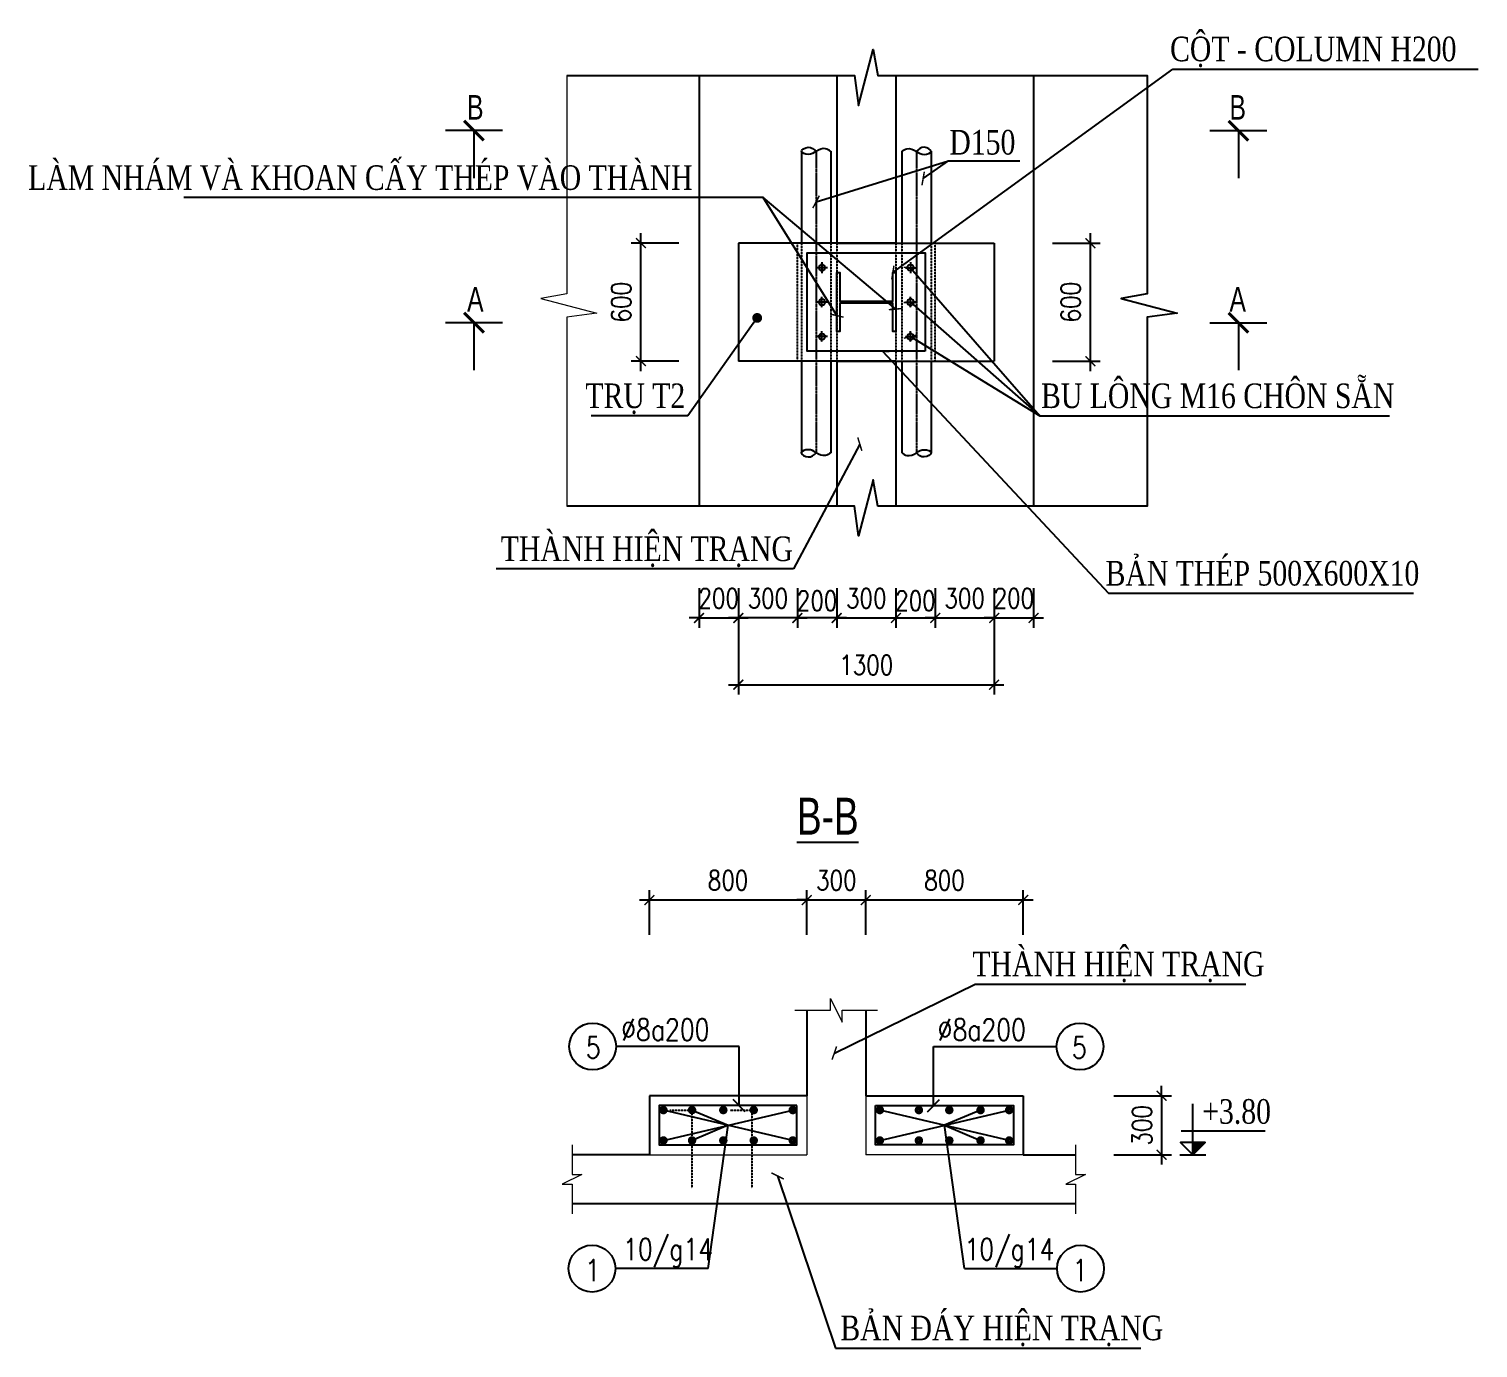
# Model space of a CAD drawing. Header units: millimetres. Extents: x -702765 to 835888, y -645289 to 262.
# Drawn here: x 548615 to 555980, y -460256 to -453551 of the extents above; entities that cross this region are included whole.
import ezdxf
from ezdxf.enums import TextEntityAlignment as Align

# ---------------------------------------------------------------- set-up
doc = ezdxf.new("R2010")
doc.units = ezdxf.units.MM
doc.header["$LTSCALE"] = 0.01
for name, pattern in [('CENTER', [2, 1.25, -0.25, 0.25, -0.25]), ('CENTER2', [1.125, 0.75, -0.125, 0.125, -0.125]), ('DASHED', [19.049999999999997, 12.7, -6.349999999999999]), ('HIDDEN', [9.524999999999999, 6.349999999999999, -3.174999999999999])]:
    doc.linetypes.add(name, pattern=pattern)
for name, color, linetype in [('CONGTRINH', 4, 'Continuous'), ('DIMS', 1, 'Continuous'), ('HATCH', 8, 'Continuous'), ('khuat', 6, 'DASHED'), ('KHUAT1', 2, 'HIDDEN'), ('tam', 8, 'CENTER'), ('TEXT', 2, 'Continuous'), ('THEP', 4, 'Continuous'), ('TIM', 1, 'CENTER2'), ('TUONG', 7, 'Continuous')]:
    doc.layers.add(name, color=color, linetype=linetype)
doc.layers.add('HACH', color=8, linetype='Continuous', lineweight=9)
doc.layers.add('TEXT250', color=2, linetype='Continuous', lineweight=25)
doc.styles.add('2-5', font='romans.shx', dxfattribs={"width": 0.75, "bigfont": 'vns.shx'})
doc.styles.add('ROMANS', font='romans', dxfattribs={"width": 0.7, "height": 1, "bigfont": 'vns'})
doc.styles.add('style3', font='VHAVAN.TTF', dxfattribs={"width": 0.75})
doc.styles.add('style4', font='vntimeh.shx', dxfattribs={"width": 0.75, "bigfont": 'romansvn.shx'})
doc.styles.add('text', font='romans.shx', dxfattribs={"width": 0.8, "bigfont": 'romansvn.shx'})
doc.styles.add('text1', font='vntimeh.shx', dxfattribs={"width": 0.8, "bigfont": 'romansvn.shx'})
doc.styles.add('VNTIMEHSHX', font='vntimeh.shx', dxfattribs={"width": 0.75})
doc.linetypes.add('ZIGZAG', pattern='A,0.0001,-0.2,[131,ltypeshp.shx,S=0.2,R=0,X=-0.2,Y=0],-0.4,[131,ltypeshp.shx,S=0.2,R=180,X=0.2,Y=0],-0.2', length=0.8001000000000001)
doc.dimstyles.new('1-100 HP', dxfattribs={"dimscale": 100, "dimtxt": 2.2, "dimasz": 1, "dimexe": 0.8, "dimexo": 0, "dimgap": 0.6, "dimtad": 1, "dimdec": 0, "dimdsep": 46, "dimtxsty": '2-5', "dimblk": 'ARCHTICK', "dimcen": 2.5, "dimdle": 0.8, "dimclrd": 1, "dimclre": 1, "dimclrt": 2, "dimadec": 0, "dimazin": 0, "dimtfac": 1, "dimtdec": 0, "dimtmove": 2, "dimatfit": 3, "dimldrblk": 'ARCHTICK', "dimfxl": 0, "dimtolj": 1, "dimtzin": 0, "dimarcsym": 0})
doc.dimstyles.new('1-50', dxfattribs={"dimscale": 50, "dimtxt": 2, "dimasz": 1, "dimexe": 1, "dimexo": 0, "dimgap": 1, "dimtad": 1, "dimdec": 0, "dimtxsty": 'text', "dimblk": 'ARCHTICK', "dimcen": 2.5, "dimdle": 1, "dimclrd": 1, "dimclre": 1, "dimclrt": 2, "dimadec": 0, "dimazin": 0, "dimtfac": 1, "dimtdec": 0, "dimtix": 1, "dimtmove": 2, "dimatfit": 3, "dimldrblk": 'ARCHTICK', "dimfxl": 0, "dimarcsym": 0})

# ---------------------------------------------------------------- blocks, each defined once
blk = doc.blocks.new('_ArchTick')
at = {"color": 0, "linetype": 'ByBlock', "const_width": 0.15}
blk.add_lwpolyline([(-0.5, -0.5), (0.5, 0.5)], dxfattribs=at)
blk = doc.blocks.new('*D433')
at = {"color": 1, "lineweight": -2}
for p, q in [((552720.9141377206, -456392.8388877851), (552720.9141377206, -456594.7927553091)), ((553020.9141377206, -456392.8388877851), (553020.9141377206, -456594.7927553091)), ((552720.9141377206, -456544.7927553091), (552670.9141377206, -456544.7927553091)), ((552720.9141377206, -456544.7927553091), (553020.9141377206, -456544.7927553091)), ((553020.9141377206, -456544.7927553091), (553070.9141377206, -456544.7927553091))]:
    blk.add_line(p, q, dxfattribs=at)
at = {"layer": 'Defpoints', "color": 0}
for p in [(552720.9141377206, -456392.8388877851), (553020.9141377206, -456392.8388877851), (553020.9141377206, -456544.7927553091)]:
    blk.add_point(p, dxfattribs=at)
at = {"color": 1, "lineweight": -2, "xscale": 50, "yscale": 50, "zscale": 50}
blk.add_blockref('_ArchTick', (552720.9141377206, -456544.7927553091), dxfattribs=at)
at = {"color": 1, "lineweight": -2, "xscale": 50, "yscale": 50, "zscale": 50, "rotation": 180}
blk.add_blockref('_ArchTick', (553020.9141377206, -456544.7927553091), dxfattribs=at)
at = {"color": 2, "insert": (552870.9141377206, -456444.7927553091), "char_height": 100, "attachment_point": 5, "style": 'text'}
blk.add_mtext('300', dxfattribs=at)
blk = doc.blocks.new('*D434')
at = {"color": 1, "lineweight": -2}
for p, q in [((553020.9141377206, -456392.8388877851), (553020.9141377206, -456594.7927553091)), ((553220.9141377207, -456392.8388877851), (553220.9141377207, -456594.7927553091)), ((552970.9141377206, -456544.7927553091), (553270.9141377207, -456544.7927553091))]:
    blk.add_line(p, q, dxfattribs=at)
at = {"layer": 'Defpoints', "color": 0}
for p in [(553020.9141377206, -456392.8388877851), (553220.9141377207, -456392.8388877851), (553220.9141377207, -456544.7927553091)]:
    blk.add_point(p, dxfattribs=at)
at = {"color": 1, "lineweight": -2, "xscale": 50, "yscale": 50, "zscale": 50, "rotation": 180}
blk.add_blockref('_ArchTick', (553020.9141377206, -456544.7927553091), dxfattribs=at)
at = {"color": 1, "lineweight": -2, "xscale": 50, "yscale": 50, "zscale": 50}
blk.add_blockref('_ArchTick', (553220.9141377207, -456544.7927553091), dxfattribs=at)
at = {"color": 2, "insert": (553120.9141377206, -456457.7770304201), "char_height": 100, "attachment_point": 5, "style": 'text'}
blk.add_mtext('200', dxfattribs=at)
blk = doc.blocks.new('*D435')
at = {"color": 1, "lineweight": -2}
for p, q in [((553220.9141377207, -456392.8388877851), (553220.9141377207, -456594.7927553091)), ((553520.9141377207, -456392.8388877851), (553520.9141377207, -456594.7927553091)), ((553220.9141377207, -456544.7927553091), (553170.9141377207, -456544.7927553091)), ((553220.9141377207, -456544.7927553091), (553520.9141377207, -456544.7927553091)), ((553520.9141377207, -456544.7927553091), (553570.9141377207, -456544.7927553091))]:
    blk.add_line(p, q, dxfattribs=at)
at = {"layer": 'Defpoints', "color": 0}
for p in [(553220.9141377207, -456392.8388877851), (553520.9141377207, -456392.8388877851), (553520.9141377207, -456544.7927553091)]:
    blk.add_point(p, dxfattribs=at)
at = {"color": 1, "lineweight": -2, "xscale": 50, "yscale": 50, "zscale": 50}
blk.add_blockref('_ArchTick', (553220.9141377207, -456544.7927553091), dxfattribs=at)
at = {"color": 1, "lineweight": -2, "xscale": 50, "yscale": 50, "zscale": 50, "rotation": 180}
blk.add_blockref('_ArchTick', (553520.9141377207, -456544.7927553091), dxfattribs=at)
at = {"color": 2, "insert": (553370.9141377207, -456444.7927553091), "char_height": 100, "attachment_point": 5, "style": 'text'}
blk.add_mtext('300', dxfattribs=at)
blk = doc.blocks.new('*D436')
at = {"color": 1, "lineweight": -2}
for p, q in [((552220.9141377206, -456392.8388877851), (552220.9141377206, -456933.9908602299)), ((553520.9141377207, -456392.8388877851), (553520.9141377207, -456933.9908602299)), ((552170.9141377206, -456883.9908602299), (553570.9141377207, -456883.9908602299))]:
    blk.add_line(p, q, dxfattribs=at)
at = {"layer": 'Defpoints', "color": 0}
for p in [(552220.9141377206, -456392.8388877851), (553520.9141377207, -456392.8388877851), (553520.9141377207, -456883.9908602299)]:
    blk.add_point(p, dxfattribs=at)
at = {"color": 1, "lineweight": -2, "xscale": 50, "yscale": 50, "zscale": 50, "rotation": 180}
blk.add_blockref('_ArchTick', (552220.9141377206, -456883.9908602299), dxfattribs=at)
at = {"color": 1, "lineweight": -2, "xscale": 50, "yscale": 50, "zscale": 50}
blk.add_blockref('_ArchTick', (553520.9141377207, -456883.9908602299), dxfattribs=at)
at = {"color": 2, "insert": (552870.9141377206, -456783.9908602299), "char_height": 100, "attachment_point": 5, "style": 'text'}
blk.add_mtext('1300', dxfattribs=at)
blk = doc.blocks.new('*D437')
at = {"color": 1, "lineweight": -2}
for p, q in [((554010.0155978121, -455289.6180074414), (554010.0155978121, -454589.6180074414)), ((553817.2262809251, -454639.6180074414), (554060.0155978121, -454639.6180074414)), ((553817.2262809251, -455239.6180074414), (554060.0155978121, -455239.6180074414))]:
    blk.add_line(p, q, dxfattribs=at)
at = {"layer": 'Defpoints', "color": 0}
for p in [(553817.2262809251, -454639.6180074414), (554010.0155978121, -454639.6180074414), (553817.2262809251, -455239.6180074414)]:
    blk.add_point(p, dxfattribs=at)
at = {"color": 1, "lineweight": -2, "xscale": 50, "yscale": 50, "zscale": 50}
for p, rotation in [((554010.0155978121, -454639.6180074414), 90), ((554010.0155978121, -455239.6180074414), 270)]:
    blk.add_blockref('_ArchTick', p, dxfattribs=dict(at, rotation=rotation))
at = {"color": 2, "insert": (553910.0155978122, -454939.6180074413), "char_height": 100, "attachment_point": 5, "rotation": 90, "style": 'text'}
blk.add_mtext('600', dxfattribs=at)
blk = doc.blocks.new('*D442')
at = {"color": 1, "lineweight": -2}
for p, q in [((551725.378599431, -455289.6180074414), (551725.378599431, -454589.6180074414)), ((551918.167916318, -454639.6180074414), (551675.378599431, -454639.6180074414)), ((551918.167916318, -455239.6180074414), (551675.378599431, -455239.6180074414))]:
    blk.add_line(p, q, dxfattribs=at)
at = {"layer": 'Defpoints', "color": 0}
for p in [(551725.378599431, -454639.6180074414), (551918.167916318, -454639.6180074414), (551918.167916318, -455239.6180074414)]:
    blk.add_point(p, dxfattribs=at)
at = {"color": 1, "lineweight": -2, "xscale": 50, "yscale": 50, "zscale": 50}
for p, rotation in [((551725.378599431, -454639.6180074414), 90), ((551725.378599431, -455239.6180074414), 270)]:
    blk.add_blockref('_ArchTick', p, dxfattribs=dict(at, rotation=rotation))
at = {"color": 2, "insert": (551625.3785994311, -454939.6180074413), "char_height": 100, "attachment_point": 5, "rotation": 90, "style": 'text'}
blk.add_mtext('600', dxfattribs=at)
blk = doc.blocks.new('*D443')
at = {"color": 1, "lineweight": -2}
for p, q in [((552520.9141377206, -456392.8388877851), (552520.9141377206, -456594.7927553091)), ((552720.9141377206, -456392.8388877851), (552720.9141377206, -456594.7927553091)), ((552770.9141377206, -456544.7927553091), (552470.9141377206, -456544.7927553091))]:
    blk.add_line(p, q, dxfattribs=at)
at = {"layer": 'Defpoints', "color": 0}
for p in [(552520.9141377206, -456392.8388877851), (552720.9141377206, -456392.8388877851), (552520.9141377206, -456544.7927553091)]:
    blk.add_point(p, dxfattribs=at)
at = {"color": 1, "lineweight": -2, "xscale": 50, "yscale": 50, "zscale": 50, "rotation": 180}
blk.add_blockref('_ArchTick', (552520.9141377206, -456544.7927553091), dxfattribs=at)
at = {"color": 1, "lineweight": -2, "xscale": 50, "yscale": 50, "zscale": 50}
blk.add_blockref('_ArchTick', (552720.9141377206, -456544.7927553091), dxfattribs=at)
at = {"color": 2, "insert": (552620.9141377206, -456457.7770304201), "char_height": 100, "attachment_point": 5, "style": 'text'}
blk.add_mtext('200', dxfattribs=at)
blk = doc.blocks.new('*D444')
at = {"color": 1, "lineweight": -2}
for p, q in [((552220.9141377206, -456392.8388877851), (552220.9141377206, -456594.7927553091)), ((552520.9141377206, -456392.8388877851), (552520.9141377206, -456594.7927553091)), ((552220.9141377206, -456544.7927553091), (552170.9141377206, -456544.7927553091)), ((552520.9141377206, -456544.7927553091), (552220.9141377206, -456544.7927553091)), ((552520.9141377206, -456544.7927553091), (552570.9141377206, -456544.7927553091))]:
    blk.add_line(p, q, dxfattribs=at)
at = {"layer": 'Defpoints', "color": 0}
for p in [(552220.9141377206, -456392.8388877851), (552520.9141377206, -456392.8388877851), (552220.9141377206, -456544.7927553091)]:
    blk.add_point(p, dxfattribs=at)
at = {"color": 1, "lineweight": -2, "xscale": 50, "yscale": 50, "zscale": 50}
blk.add_blockref('_ArchTick', (552220.9141377206, -456544.7927553091), dxfattribs=at)
at = {"color": 1, "lineweight": -2, "xscale": 50, "yscale": 50, "zscale": 50, "rotation": 180}
blk.add_blockref('_ArchTick', (552520.9141377206, -456544.7927553091), dxfattribs=at)
at = {"color": 2, "insert": (552370.9141377206, -456444.7927553091), "char_height": 100, "attachment_point": 5, "style": 'text'}
blk.add_mtext('300', dxfattribs=at)
blk = doc.blocks.new('*D420')
at = {"color": 1, "lineweight": -2}
for p, q in [((552020.9141377206, -456392.8388877851), (552020.9141377206, -456594.7927553091)), ((552220.9141377206, -456392.8388877851), (552220.9141377206, -456594.7927553091)), ((552020.9141377206, -456544.7927553091), (551970.9141377206, -456544.7927553091)), ((552020.9141377206, -456544.7927553091), (552220.9141377206, -456544.7927553091)), ((552220.9141377206, -456544.7927553091), (552270.9141377206, -456544.7927553091))]:
    blk.add_line(p, q, dxfattribs=at)
at = {"layer": 'Defpoints', "color": 0}
for p in [(552020.9141377206, -456392.8388877851), (552220.9141377206, -456392.8388877851), (552220.9141377206, -456544.7927553091)]:
    blk.add_point(p, dxfattribs=at)
at = {"color": 1, "lineweight": -2, "xscale": 50, "yscale": 50, "zscale": 50}
blk.add_blockref('_ArchTick', (552020.9141377206, -456544.7927553091), dxfattribs=at)
at = {"color": 1, "lineweight": -2, "xscale": 50, "yscale": 50, "zscale": 50, "rotation": 180}
blk.add_blockref('_ArchTick', (552220.9141377206, -456544.7927553091), dxfattribs=at)
at = {"color": 2, "insert": (552120.9141377206, -456444.7927553091), "char_height": 100, "attachment_point": 5, "style": 'text'}
blk.add_mtext('200', dxfattribs=at)
blk = doc.blocks.new('*D421')
at = {"color": 1, "lineweight": -2}
for p, q in [((553520.9141377207, -456392.8388877851), (553520.9141377207, -456594.7927553091)), ((553720.9141377207, -456392.8388877851), (553720.9141377207, -456594.7927553091)), ((553520.9141377207, -456544.7927553091), (553470.9141377207, -456544.7927553091)), ((553520.9141377207, -456544.7927553091), (553720.9141377207, -456544.7927553091)), ((553720.9141377207, -456544.7927553091), (553770.9141377207, -456544.7927553091))]:
    blk.add_line(p, q, dxfattribs=at)
at = {"layer": 'Defpoints', "color": 0}
for p in [(553520.9141377207, -456392.8388877851), (553720.9141377207, -456392.8388877851), (553720.9141377207, -456544.7927553091)]:
    blk.add_point(p, dxfattribs=at)
at = {"color": 1, "lineweight": -2, "xscale": 50, "yscale": 50, "zscale": 50}
blk.add_blockref('_ArchTick', (553520.9141377207, -456544.7927553091), dxfattribs=at)
at = {"color": 1, "lineweight": -2, "xscale": 50, "yscale": 50, "zscale": 50, "rotation": 180}
blk.add_blockref('_ArchTick', (553720.9141377207, -456544.7927553091), dxfattribs=at)
at = {"color": 2, "insert": (553620.9141377207, -456444.7927553091), "char_height": 100, "attachment_point": 5, "style": 'text'}
blk.add_mtext('200', dxfattribs=at)
blk = doc.blocks.new('*D406')
at = {"color": 1, "lineweight": -2}
for p, q in [((551768.6512305734, -458155.3474411883), (551768.6512305734, -457928.5125556925)), ((552568.6512305737, -458155.3474411883), (552568.6512305737, -457928.5125556925)), ((551718.6512305734, -457978.5125556925), (552618.6512305737, -457978.5125556925))]:
    blk.add_line(p, q, dxfattribs=at)
at = {"layer": 'Defpoints', "color": 0}
for p in [(552568.6512305737, -457978.5125556925), (551768.6512305734, -458155.3474411883), (552568.6512305737, -458155.3474411883)]:
    blk.add_point(p, dxfattribs=at)
at = {"color": 1, "lineweight": -2, "xscale": 50, "yscale": 50, "zscale": 50, "rotation": 180}
blk.add_blockref('_ArchTick', (551768.6512305734, -457978.5125556925), dxfattribs=at)
at = {"color": 1, "lineweight": -2, "xscale": 50, "yscale": 50, "zscale": 50}
blk.add_blockref('_ArchTick', (552568.6512305737, -457978.5125556925), dxfattribs=at)
at = {"color": 2, "insert": (552168.6512305735, -457878.5125556925), "char_height": 100, "attachment_point": 5, "style": 'text'}
blk.add_mtext('800', dxfattribs=at)
blk = doc.blocks.new('*D407')
at = {"color": 1, "lineweight": -2}
for p, q in [((552568.6512305737, -458155.3474411883), (552568.6512305737, -457928.5125556925)), ((552868.6512305732, -458155.3474411883), (552868.6512305732, -457928.5125556925)), ((552568.6512305737, -457978.5125556925), (552518.6512305737, -457978.5125556925)), ((552568.6512305737, -457978.5125556925), (552868.6512305732, -457978.5125556925)), ((552868.6512305732, -457978.5125556925), (552918.6512305732, -457978.5125556925))]:
    blk.add_line(p, q, dxfattribs=at)
at = {"layer": 'Defpoints', "color": 0}
for p in [(552868.6512305732, -457978.5125556925), (552568.6512305737, -458155.3474411883), (552868.6512305732, -458155.3474411883)]:
    blk.add_point(p, dxfattribs=at)
at = {"color": 1, "lineweight": -2, "xscale": 50, "yscale": 50, "zscale": 50}
blk.add_blockref('_ArchTick', (552568.6512305737, -457978.5125556925), dxfattribs=at)
at = {"color": 1, "lineweight": -2, "xscale": 50, "yscale": 50, "zscale": 50, "rotation": 180}
blk.add_blockref('_ArchTick', (552868.6512305732, -457978.5125556925), dxfattribs=at)
at = {"color": 2, "insert": (552718.6512305734, -457878.5125556925), "char_height": 100, "attachment_point": 5, "style": 'text'}
blk.add_mtext('300', dxfattribs=at)
blk = doc.blocks.new('*D408')
at = {"color": 1, "lineweight": -2}
for p, q in [((552868.6512305732, -458155.3474411883), (552868.6512305732, -457928.5125556925)), ((553668.6512305733, -458155.3474411883), (553668.6512305733, -457928.5125556925)), ((552818.6512305732, -457978.5125556925), (553718.6512305733, -457978.5125556925))]:
    blk.add_line(p, q, dxfattribs=at)
at = {"layer": 'Defpoints', "color": 0}
for p in [(553668.6512305733, -457978.5125556925), (552868.6512305732, -458155.3474411883), (553668.6512305733, -458155.3474411883)]:
    blk.add_point(p, dxfattribs=at)
at = {"color": 1, "lineweight": -2, "xscale": 50, "yscale": 50, "zscale": 50, "rotation": 180}
blk.add_blockref('_ArchTick', (552868.6512305732, -457978.5125556925), dxfattribs=at)
at = {"color": 1, "lineweight": -2, "xscale": 50, "yscale": 50, "zscale": 50}
blk.add_blockref('_ArchTick', (553668.6512305733, -457978.5125556925), dxfattribs=at)
at = {"color": 2, "insert": (553268.6512305732, -457878.5125556925), "char_height": 100, "attachment_point": 5, "style": 'text'}
blk.add_mtext('800', dxfattribs=at)
blk = doc.blocks.new('*D409')
at = {"color": 1, "lineweight": -2}
for p, q in [((554372.3132818297, -458973.6173633174), (554372.3132818297, -458923.6173633174)), ((554128.6757998264, -458973.6173633174), (554422.3132818297, -458973.6173633174)), ((554372.3132818297, -458973.6173633174), (554372.3132818297, -459273.6173633174)), ((554128.6757998264, -459273.6173633174), (554422.3132818297, -459273.6173633174)), ((554372.3132818297, -459273.6173633174), (554372.3132818297, -459323.6173633174))]:
    blk.add_line(p, q, dxfattribs=at)
at = {"layer": 'Defpoints', "color": 0}
for p in [(554128.6757998264, -458973.6173633174), (554128.6757998264, -459273.6173633174), (554372.3132818297, -459273.6173633174)]:
    blk.add_point(p, dxfattribs=at)
at = {"color": 1, "lineweight": -2, "xscale": 50, "yscale": 50, "zscale": 50}
for p, rotation in [((554372.3132818297, -458973.6173633174), 270), ((554372.3132818297, -459273.6173633174), 90)]:
    blk.add_blockref('_ArchTick', p, dxfattribs=dict(at, rotation=rotation))
at = {"color": 2, "insert": (554272.3132818298, -459123.6173633173), "char_height": 100, "attachment_point": 5, "rotation": 90, "style": 'text'}
blk.add_mtext('300', dxfattribs=at)
blk = doc.blocks.new('bulong')
at = {"layer": 'khuat'}
for p, q in [((553911.033154804, -433174.4639139963), (553856.1188819485, -433174.4639139963)), ((553883.5760183763, -433201.921050424), (553883.5760183763, -433147.0067775685))]:
    blk.add_line(p, q, dxfattribs=at)
at = {"layer": 'TUONG'}
blk.add_circle((553883.5760183763, -433174.4639139963), 16, dxfattribs=at)
blk = doc.blocks.new('rtew')
for p, q in [((554299.3054063161, -449477.9951073368), (554299.3054063161, -450587.5431773838)), ((554299.3054063161, -450587.5431773838), (554166.4403555709, -450610.5742110674)), ((554166.4403555709, -450610.5742110674), (554451.5128308692, -450685.8347428691)), ((554451.5128308692, -450685.8347428691), (554299.3054063161, -450705.4791519371)), ((554299.3054063161, -450705.4791519371), (554299.3054063161, -451666.0337820788))]:
    blk.add_line(p, q)
blk = doc.blocks.new('DOT')
at = {"color": 0, "linetype": 'ByBlock'}
blk.add_line((-0.5, 0), (-1, 0), dxfattribs=at)
at = {"color": 0, "linetype": 'ByBlock', "const_width": 0.5}
blk.add_lwpolyline([(-0.25, 0, 1), (0.25, 0, 1)], format="xyb", close=True, dxfattribs=at)
blk = doc.blocks.new('CAODO')
at = {"layer": 'HATCH'}
for p, q in [((0, -1.164153e-10), (0.0025501328636892, 296.238486800401)), ((-68.90802031557541, 138.9170009860536), (420.5257068889913, 138.9170009862282)), ((-76.97321440849917, -1.164153e-10), (75.94197245535906, -2.328306e-10))]:
    blk.add_line(p, q, dxfattribs=at)
blk.add_lwpolyline([(0, 0), (71.61478935164632, 71.61478935461491), (-71.61478935577907, 71.61478935461491)], close=True, dxfattribs=at)
blk.add_solid([(0, 71.61478935449848), (0, -1.164153e-10), (71.61478935257765, 71.61478935449848)], dxfattribs=at)

msp = doc.modelspace()

# ---------------------------------------------------------------- linework, layer by layer
for p, q in [((552020.9141377206, -453787.9374506412), (552020.9141377206, -455975.9761253832)), ((552720.9141377207, -453787.9374506412), (552720.9141377207, -454639.6180074414)), ((553020.9141377207, -453787.9374506412), (553020.9141377207, -454639.6180074414)), ((553720.9141377207, -453787.9374506412), (553720.9141377207, -455975.9761253832)), ((551021.5705115643, -454067.8265852919), (550732.8731773082, -454067.8265852919)), ((554617.8832604891, -454067.8265852919), (554906.5805947451, -454067.8265852919)), ((552540.9141377206, -454172.9775495816), (552540.9141377206, -454639.6180074414)), ((552690.9141377206, -454172.9775495816), (552690.9141377206, -454639.6180074414)), ((553050.9141377207, -454172.9775495816), (553050.9141377207, -454639.6180074414)), ((553200.9141377207, -454172.9775495816), (553200.9141377207, -454639.6180074414)), ((552220.9141377206, -454639.6180074414), (552220.9141377206, -455239.6180074414)), ((553020.9141377206, -454639.6180074414), (552220.9141377206, -454639.6180074414)), ((552720.9141377207, -454639.6180074414), (553520.9141377207, -454639.6180074414)), ((553520.9141377207, -454639.6180074414), (553520.9141377207, -455239.6180074414)), ((551021.5705115643, -455043.963787096), (550732.8731773082, -455043.963787096)), ((554617.8832604891, -455043.963787096), (554906.5805947451, -455043.963787096)), ((553020.9141377206, -455239.6180074414), (552220.9141377206, -455239.6180074414)), ((552540.9141377206, -455239.6180074414), (552540.9141377206, -455705.7629694989)), ((552690.9141377206, -455239.6180074414), (552690.9141377206, -455705.7629694989)), ((552720.9141377207, -455239.6180074414), (552720.9141377206, -455975.9761253832)), ((552720.9141377207, -455239.6180074414), (553520.9141377207, -455239.6180074414)), ((553020.9141377207, -455239.6180074414), (553020.9141377206, -455975.9761253832)), ((553050.9141377207, -455239.6180074414), (553050.9141377206, -455705.7629694989)), ((553200.9141377207, -455239.6180074414), (553200.9141377206, -455705.7629694989)), ((552568.6512305733, -458539.0759559028), (552568.6512305732, -458973.6173633174)), ((552868.6512305732, -458539.0759559029), (552868.6512305731, -458973.6173633174)), ((551768.6512305734, -458973.6173633174), (551768.6512305734, -459273.6173633174)), ((553668.6512305733, -458973.6173633174), (553668.6512305733, -459273.6173633174)), ((551768.6512305734, -459273.6173633174), (551375.8514118133, -459273.6173633174))]:
    msp.add_line(p, q)
at = {"color": 8}
msp.add_lwpolyline([(551348.957759935, -453787.9374506412), (552811.8855933655, -453787.9374506412), (552831.5300024335, -453940.1448751943), (552906.7905342352, -453655.072399896), (552929.8215679188, -453787.9374506412), (554299.3054063161, -453787.9374506412), (554299.3054063161, -454897.4855206882), (554166.4403555709, -454920.5165543718), (554451.5128308692, -454995.7770861735), (554299.3054063161, -455015.4214952415), (554299.3054063161, -455975.9761253832), (552929.8215679188, -455975.9761253832), (552906.7905342352, -455843.111074638), (552831.5300024335, -456128.1835499363), (552811.8855933655, -455975.9761253832), (551348.957759935, -455975.9761253832)], dxfattribs=at)
for points in [[(552690.8901973856, -454174.1342867442), (552664.4524965696, -454159.5994899576), (552615.9141377206, -454173.7300859748), (552576.2423385854, -454189.3394652954), (552540.9380780556, -454173.549345793), (552575.8347565507, -454152.4257478401), (552615.9141377206, -454172.9775495817)], [(553050.9380780556, -454174.1342867442), (553077.3757788716, -454159.5994899576), (553125.9141377206, -454173.7300859748), (553165.5859368559, -454189.3394652954), (553200.8901973857, -454173.549345793), (553165.9935188906, -454152.4257478401), (553125.9141377206, -454172.9775495817)], [(552690.9330969848, -455704.9005161257), (552664.4802691166, -455719.4436293931), (552615.9141377206, -455705.3049481696), (552576.2196392827, -455689.6866375165), (552540.8951784566, -455705.4857917668), (552575.8118240387, -455726.6214761628), (552615.9141377206, -455706.0579151469)], [(553050.8951784566, -455704.9005161257), (553077.3480063247, -455719.4436293931), (553125.9141377206, -455705.3049481696), (553165.6086361586, -455689.6866375165), (553200.9330969848, -455705.4857917668), (553166.0164514025, -455726.6214761628), (553125.9141377206, -455706.0579151469)]]:
    msp.add_spline(points, degree=3)
at = {"layer": 'CONGTRINH', "const_width": 20.9664}
for points in [[(551829.0020288017, -459046.3854135767, 1), (551851.0436288016, -459046.3854135767, 1)], [(551996.564310002, -459046.3854135767, -1), (551974.5227100021, -459046.3854135767, -1)], [(552155.360925191, -459046.3854135767, -1), (552133.3193251911, -459046.3854135767, -1)], [(552309.980308261, -459046.3854135767, -1), (552287.9387082611, -459046.3854135767, -1)], [(552508.3004323451, -459046.3854135767, -1), (552486.2588323453, -459046.3854135767, -1)], [(552929.0020288015, -459046.3854135767, 1), (552951.0436288014, -459046.3854135767, 1)], [(553127.3221528856, -459046.3854135767, 1), (553149.3637528855, -459046.3854135767, 1)], [(553281.9415359556, -459046.3854135767, 1), (553303.9831359555, -459046.3854135767, 1)], [(553440.7381511446, -459046.3854135767, 1), (553462.7797511445, -459046.3854135767, 1)], [(553608.3004323449, -459046.3854135767, -1), (553586.258832345, -459046.3854135767, -1)], [(551829.0020288017, -459200.849313058, -1), (551851.0436288016, -459200.849313058, -1)], [(551996.564310002, -459200.849313058, 1), (551974.5227100021, -459200.849313058, 1)], [(552155.360925191, -459200.849313058, 1), (552133.3193251911, -459200.849313058, 1)], [(552309.980308261, -459200.849313058, 1), (552287.9387082611, -459200.849313058, 1)], [(552508.3004323451, -459200.849313058, 1), (552486.2588323453, -459200.849313058, 1)], [(552929.0020288015, -459200.849313058, -1), (552951.0436288014, -459200.849313058, -1)], [(553127.3221528856, -459200.849313058, -1), (553149.3637528855, -459200.849313058, -1)], [(553281.9415359556, -459200.849313058, -1), (553303.9831359555, -459200.849313058, -1)], [(553440.7381511446, -459200.849313058, -1), (553462.7797511445, -459200.849313058, -1)], [(553608.3004323449, -459200.849313058, 1), (553586.258832345, -459200.849313058, 1)]]:
    msp.add_lwpolyline(points, format="xyb", close=True, dxfattribs=at)
at = {"layer": 'DIMS'}
for p, q in [((552225.1156904318, -458723.2064938776), (551599.3093445983, -458723.2064938776)), ((552225.1156904318, -459023.6173633173), (552225.1156904318, -458723.2064938776)), ((553212.186770715, -458723.2064938776), (553837.9931165485, -458723.2064938776)), ((553212.186770715, -459023.6173633173), (553212.186770715, -458723.2064938776)), ((551840.0228288017, -459200.8493130581), (552497.2796323452, -459046.3854135767)), ((552497.2796323452, -459200.8493130581), (551840.0228288017, -459046.3854135767)), ((551985.5435100021, -459046.3854135767), (552168.6512305734, -459123.6173633174)), ((552255.8158780254, -459054.8530693996), (552194.4155028382, -458992.3816572351)), ((553597.279632345, -459200.8493130581), (552940.0228288014, -459046.3854135767)), ((552940.0228288014, -459200.8493130581), (553597.279632345, -459046.3854135767)), ((553181.4865831215, -459054.8530693996), (553242.8869583086, -458992.3816572351)), ((553451.7589511445, -459046.3854135767), (553268.6512305732, -459123.6173633174)), ((552168.6512305734, -459123.6173633174), (551985.5435100021, -459200.849313058)), ((552067.0743969778, -459852.1437350131), (552168.6512305734, -459123.6173633174)), ((553370.2280641688, -459852.1437350131), (553268.6512305732, -459123.6173633174)), ((553268.6512305732, -459123.6173633174), (553451.7589511445, -459200.849313058)), ((552067.0743969778, -459852.1437350131), (551596.2215921618, -459852.1437350131)), ((553370.2280641688, -459852.1437350131), (553841.0808689848, -459852.1437350131))]:
    msp.add_line(p, q, dxfattribs=at)
for centre in [(551480.2388702794, -458723.2064938776), (553957.0635908674, -458723.2064938776), (551477.1511178429, -459852.1437350131), (553960.1513433037, -459852.1437350131)]:
    msp.add_circle(centre, 119.0704743189039, dxfattribs=at)
at = {"layer": 'HACH', "color": 1, "linetype": 'ZIGZAG', "ltscale": 30}
for p, q in [((552568.6512305732, -458973.6173633174), (552568.6512305732, -459273.6173633174)), ((552868.6512305732, -458973.6173633173), (552868.6512305732, -459273.6173633174)), ((551768.6512305734, -459273.6173633174), (552568.6512305735, -459273.6173633174)), ((553668.6512305733, -459273.6173633174), (552868.6512305732, -459273.6173633174))]:
    msp.add_line(p, q, dxfattribs=at)
at = {"layer": 'HACH', "ltscale": 50}
for points in [[(552508.6512305733, -458539.0759559028), (552688.6512305733, -458539.0759559028), (552688.6512305733, -458479.0759559028), (552748.6512305733, -458599.0759559028), (552748.6512305733, -458539.0759559028), (552928.6512305732, -458539.0759559029)], [(551375.8514118133, -459223.6173633173), (551375.8514118133, -459373.6173633173), (551425.8514118133, -459373.6173633173), (551325.8514118133, -459423.6173633173), (551375.8514118133, -459423.6173633173), (551375.8514118133, -459573.6173633173)], [(553934.5924135234, -459223.6173633174), (553934.5924135234, -459373.6173633174), (553984.5924135234, -459373.6173633174), (553884.5924135234, -459423.6173633174), (553934.5924135234, -459423.6173633174), (553934.5924135234, -459573.6173633174)]]:
    msp.add_lwpolyline(points, dxfattribs=at)
at = {"layer": 'khuat', "color": 4, "ltscale": 10}
for points in [[(551872.7658721252, -459046.7846379729), (551984.115021086, -459046.7846379729), (551984.115021086, -459443.3145644015)], [(552178.5708188737, -459046.7846379729), (552289.9199678345, -459046.7846379729), (552289.9199678345, -459443.3145644015)]]:
    msp.add_lwpolyline(points, dxfattribs=at)
at = {"layer": 'KHUAT1', "color": 8, "ltscale": 20}
for p, q in [((552520.9141377206, -455239.6180074414), (552520.9141377206, -454639.6180074414)), ((552540.9141377206, -454639.6180074414), (552540.9141377206, -455239.6180074414)), ((552690.9141377206, -454639.6180074414), (552690.9141377206, -455239.6180074414)), ((552720.9141377206, -454639.6180074414), (552720.9141377206, -455239.6180074414)), ((553020.9141377207, -454639.6180074414), (553020.9141377207, -455239.6180074414)), ((553050.9141377207, -454639.6180074414), (553050.9141377207, -455239.6180074414)), ((553200.9141377207, -454639.6180074414), (553200.9141377207, -455239.6180074414)), ((553220.9141377207, -455239.6180074414), (553220.9141377207, -454639.6180074414))]:
    msp.add_line(p, q, dxfattribs=at)
at = {"layer": 'THEP', "color": 4}
msp.add_lwpolyline([(552720.9141377207, -455089.6180074414), (552720.9141377207, -454789.6180074414), (552735.9141377207, -454789.6180074414), (552735.9141377207, -454934.6180074414), (553005.9141377207, -454934.6180074414), (553005.9141377207, -454789.6180074414), (553020.9141377207, -454789.6180074414), (553020.9141377207, -455089.6180074414), (553005.9141377207, -455089.6180074414), (553005.9141377207, -454944.6180074414), (552735.9141377207, -454944.6180074414), (552735.9141377207, -455089.6180074414)], close=True, dxfattribs=at)
at = {"layer": 'THEP'}
for points in [[(552518.6512305734, -459023.6173633173), (551818.6512305733, -459023.6173633173), (551818.6512305733, -459223.6173633174), (552518.6512305734, -459223.6173633174)], [(552918.6512305732, -459023.6173633173), (553618.6512305733, -459023.6173633173), (553618.6512305733, -459223.6173633174), (552918.6512305732, -459223.6173633174)]]:
    msp.add_lwpolyline(points, close=True, dxfattribs=at)
at = {"layer": 'TIM', "ltscale": 500}
for p, q in [((552615.9141377206, -454172.9775495816), (552615.9141377206, -455705.7629694989)), ((553125.9141377207, -454172.9775495816), (553125.9141377206, -455705.7629694989))]:
    msp.add_line(p, q, dxfattribs=at)
at = {"layer": 'TUONG'}
for p, q in [((552568.6512305737, -458973.6173633174), (551768.6512305734, -458973.6173633174)), ((552868.6512305731, -458973.6173633174), (553668.6512305733, -458973.6173633174)), ((553668.6512305733, -459273.6173633174), (553934.5924135234, -459273.6173633174)), ((553934.5924135234, -459523.6173633174), (551375.8514118133, -459523.6173633173))]:
    msp.add_line(p, q, dxfattribs=at)
msp.add_lwpolyline([(553170.914137721, -455189.6180074414), (552570.914137721, -455189.6180074414), (552570.914137721, -454689.6180074414), (553170.914137721, -454689.6180074414)], close=True, dxfattribs=at)

# ---------------------------------------------------------------- block references
at = {"layer": 'HACH', "color": 8}
msp.add_blockref('rtew', (-2950.347646381124, -4309.942343304399), dxfattribs=at)
at = {"layer": 'khuat', "xscale": -1, "rotation": 180}
msp.add_blockref('bulong', (-1237.661880655331, -887939.0819214378), dxfattribs=at)
at = {"layer": 'khuat', "rotation": 180}
msp.add_blockref('bulong', (1106979.490156097, -887939.0819214378), dxfattribs=at)
at = {"layer": 'khuat'}
for p in [(-1237.661880655331, -21765.1540934451), (-1237.661880655331, -21940.1540934451)]:
    msp.add_blockref('bulong', p, dxfattribs=at)
at = {"layer": 'khuat', "xscale": -1}
for p in [(1106979.490156097, -21765.1540934451), (1106979.490156097, -21940.1540934451)]:
    msp.add_blockref('bulong', p, dxfattribs=at)
at = {"layer": 'tam', "linetype": 'Continuous', "xscale": 0.8727272639646041, "yscale": 0.872727263966226, "zscale": 0.872727263964604, "rotation": 0.0009864467666230782}
msp.add_blockref('CAODO', (554531.0495747288, -459273.6162067545), dxfattribs=at)

# ---------------------------------------------------------------- texts
at = {"color": 4, "style": 'style3', "width": 0.75}
msp.add_text('%%Ub-b', height=187.5, dxfattribs=at).set_placement((552518.6951445387, -457552.4646812602), align=Align.MIDDLE_LEFT)
at = {"layer": 'TEXT'}
for s, style, width, p in [('cét - column h200', 'VNTIMEHSHX', 0.8, (554414.9145142541, -453652.5831956087)), ('b', 'style3', 0.75, (550842.087561379, -453949.2282078378)), ('b', 'style3', 0.75, (554717.0090678172, -453949.2282078378)), ('D150', 'style4', 0.8, (553293.2147589718, -454126.9409016542)), ('lµm nh¸m vµ khoan cÊy thÐp vµo thµnh', 'VNTIMEHSHX', 0.8, (548611.054763472, -454306.5393924959)), ('a', 'style3', 0.75, (550842.087561379, -454925.3654096419)), ('a', 'style3', 0.75, (554717.0090678172, -454925.3654096419)), ('trô t2', 'VNTIMEHSHX', 0.8, (551443.2270618684, -455415.5770098465)), ('bu l«ng m16 ch«n s½n', 'VNTIMEHSHX', 0.8, (553759.1424317751, -455415.5770098465)), ('thµnh hiÖn tr¹ng', 'VNTIMEHSHX', 0.8, (551013.2821131385, -456193.1107709798)), ('b¶n thÐp 500x600x10', 'VNTIMEHSHX', 0.8, (554087.4686802311, -456317.5582561778)), ('thµnh hiÖn tr¹ng', 'VNTIMEHSHX', 0.8, (553410.08138988, -458303.7130294224)), ('b¶n ®¸y hiÖn tr¹ng', 'VNTIMEHSHX', 0.8, (552739.3507114484, -460153.6658530608))]:
    msp.add_text(s, height=125, dxfattribs=dict(at, style=style, width=width)).set_placement(p, align=Align.MIDDLE_LEFT)
at = {"layer": 'TEXT', "style": 'text1', "width": 0.8}
msp.add_text('+3.80', height=125, rotation=359.9990135546649, dxfattribs=at).set_placement((554578.3766907202, -459115.8197408749))
at = {"layer": 'TEXT250', "style": 'ROMANS', "width": 0.8}
for s, p in [('%%C8a200', (551625.4239651732, -458692.5646054701)), ('%%C8a200', (553233.592781688, -458692.5646054701)), ('10/g14', (551635.359003478, -459808.4682902323)), ('10/g14', (553370.3244100496, -459808.4682902323))]:
    msp.add_text(s, height=110, dxfattribs=at).set_placement(p)
for s, p in [('5', (551483.1144237211, -458783.3303830596)), ('5', (553954.1880374257, -458783.3303830596)), ('1', (551480.0266712846, -459915.2038550067)), ('1', (553957.275789862, -459915.2038550067))]:
    msp.add_text(s, height=110, dxfattribs=at).set_placement(p, align=Align.CENTER)

# ---------------------------------------------------------------- dimensions: what is measured, and where the dimension line sits
for base, p1, p2, angle, picture, middle in [((551725.378599431, -454639.6180074414), (551918.167916318, -455239.6180074414), (551918.167916318, -454639.6180074414), 90, '*D442', (551625.3785994311, -454939.6180074413)), ((554010.0155978121, -454639.6180074414), (553817.2262809251, -455239.6180074414), (553817.2262809251, -454639.6180074414), 90, '*D437', (553910.0155978122, -454939.6180074413)), ((552220.9141377206, -456544.7927553091), (552520.9141377206, -456392.8388877851), (552220.9141377206, -456392.8388877851), 180, '*D444', (552370.9141377206, -456444.7927553091)), ((554372.3132818297, -459273.6173633174), (554128.6757998264, -458973.6173633174), (554128.6757998264, -459273.6173633174), 90, '*D409', (554272.3132818298, -459123.6173633173))]:
    dim = msp.add_linear_dim(base=base, p1=p1, p2=p2, angle=angle, dimstyle='1-50')
    dim.commit()
    dim.dimension.update_dxf_attribs({"geometry": picture, "text_midpoint": middle})
for base, p1, p2, picture, middle in [((552220.9141377206, -456544.7927553091), (552020.9141377206, -456392.8388877851), (552220.9141377206, -456392.8388877851), '*D420', (552120.9141377206, -456444.7927553091)), ((553520.9141377207, -456883.9908602299), (552220.9141377206, -456392.8388877851), (553520.9141377207, -456392.8388877851), '*D436', (552870.9141377206, -456783.9908602299)), ((553020.9141377206, -456544.7927553091), (552720.9141377206, -456392.8388877851), (553020.9141377206, -456392.8388877851), '*D433', (552870.9141377206, -456444.7927553091)), ((553520.9141377207, -456544.7927553091), (553220.9141377207, -456392.8388877851), (553520.9141377207, -456392.8388877851), '*D435', (553370.9141377207, -456444.7927553091)), ((553720.9141377207, -456544.7927553091), (553520.9141377207, -456392.8388877851), (553720.9141377207, -456392.8388877851), '*D421', (553620.9141377207, -456444.7927553091)), ((552568.6512305737, -457978.5125556925), (551768.6512305734, -458155.3474411883), (552568.6512305737, -458155.3474411883), '*D406', (552168.6512305735, -457878.5125556925)), ((552868.6512305732, -457978.5125556925), (552568.6512305737, -458155.3474411883), (552868.6512305732, -458155.3474411883), '*D407', (552718.6512305734, -457878.5125556925)), ((553668.6512305733, -457978.5125556925), (552868.6512305732, -458155.3474411883), (553668.6512305733, -458155.3474411883), '*D408', (553268.6512305732, -457878.5125556925))]:
    dim = msp.add_linear_dim(base=base, p1=p1, p2=p2, dimstyle='1-50')
    dim.commit()
    dim.dimension.update_dxf_attribs({"geometry": picture, "text_midpoint": middle})
dim = msp.add_linear_dim(base=(552520.9141377206, -456544.7927553091), p1=(552720.9141377206, -456392.8388877851), p2=(552520.9141377206, -456392.8388877851), angle=180, dimstyle='1-50')
dim.commit()
dim.dimension.update_dxf_attribs({"geometry": '*D443', "text_midpoint": (552620.9141377206, -456457.7770304201), "dimtype": 160})
dim = msp.add_linear_dim(base=(553220.9141377207, -456544.7927553091), p1=(553020.9141377206, -456392.8388877851), p2=(553220.9141377207, -456392.8388877851), dimstyle='1-50')
dim.commit()
dim.dimension.update_dxf_attribs({"geometry": '*D434', "text_midpoint": (553120.9141377206, -456457.7770304201), "dimtype": 160})

# ---------------------------------------------------------------- leaders
for points in [[(553005.9141377207, -454789.6180074414), (554428.6959270014, -453754.7244809252), (555980.1866472596, -453754.7244809252)], [(552615.9141377206, -454429.907082517), (553288.505833767, -454220.7079223156)], [(553160.0723160483, -454311.2046093069), (553288.505833767, -454220.7079223156), (553650.8746677485, -454220.7079223156)], [(553020.9141377207, -454974.7984025547), (552347.6002144717, -454407.9220587121), (549401.9868401443, -454407.9220587121)], [(552720.9141377207, -455007.9466552979), (552347.6002144717, -454407.9220587121)], [(553095.9141377206, -454764.6180074414), (553752.3808052144, -455517.718295163), (555530.2156757568, -455517.718295163)], [(553095.9141377206, -454939.6180074414), (553752.3808052144, -455517.718295163), (555530.2156757568, -455517.718295163)], [(553095.9141377206, -455114.6180074414), (553752.3808052144, -455517.718295163), (555530.2156757568, -455517.718295163)], [(552952.6917058746, -455189.6180074414), (554101.2500929785, -456419.6995414943), (555652.7408132367, -456419.6995414943)], [(552838.074828304, -455661.3396607845), (552501.6568744514, -456294.493437196), (550990.0119839914, -456294.493437196)], [(552708.6792294323, -458756.3466596102), (553423.8628026274, -458405.8543147389), (554800.0734820063, -458405.8543147389)], [(552420.2129097716, -459381.0060766917), (552715.3277275459, -460255.8071383773), (554266.8184478041, -460255.8071383773)]]:
    msp.add_leader(points, dimstyle='1-50', override={"dimgap": 30, "dimtad": 0})
at = {"layer": 'DIMS'}
for points, override in [([(550877.2218444363, -454067.8265852919), (550877.2218444363, -454309.1759988206)], {"dimgap": 0.6, "dimtad": 0}), ([(554762.2319276171, -454067.8265852919), (554762.2319276171, -454309.1759988206)], {"dimgap": 0.6, "dimtad": 0}), ([(552316.5625117929, -455019.7719428823), (551964.2744027148, -455517.718295163), (551472.8064982393, -455517.718295163)], {"dimasz": 0.5, "dimgap": 0.6, "dimtad": 0, "dimldrblk": 'Dot', "dimfxl": 6, "dimarcsym": 2}), ([(550877.2218444363, -455043.963787096), (550877.2218444363, -455285.3132006247)], {"dimgap": 0.6, "dimtad": 0}), ([(554762.2319276171, -455043.963787096), (554762.2319276171, -455285.3132006247)], {"dimgap": 0.6, "dimtad": 0})]:
    msp.add_leader(points, dimstyle='1-100 HP', override=override, dxfattribs=at)

doc.saveas('drawing.dxf')
